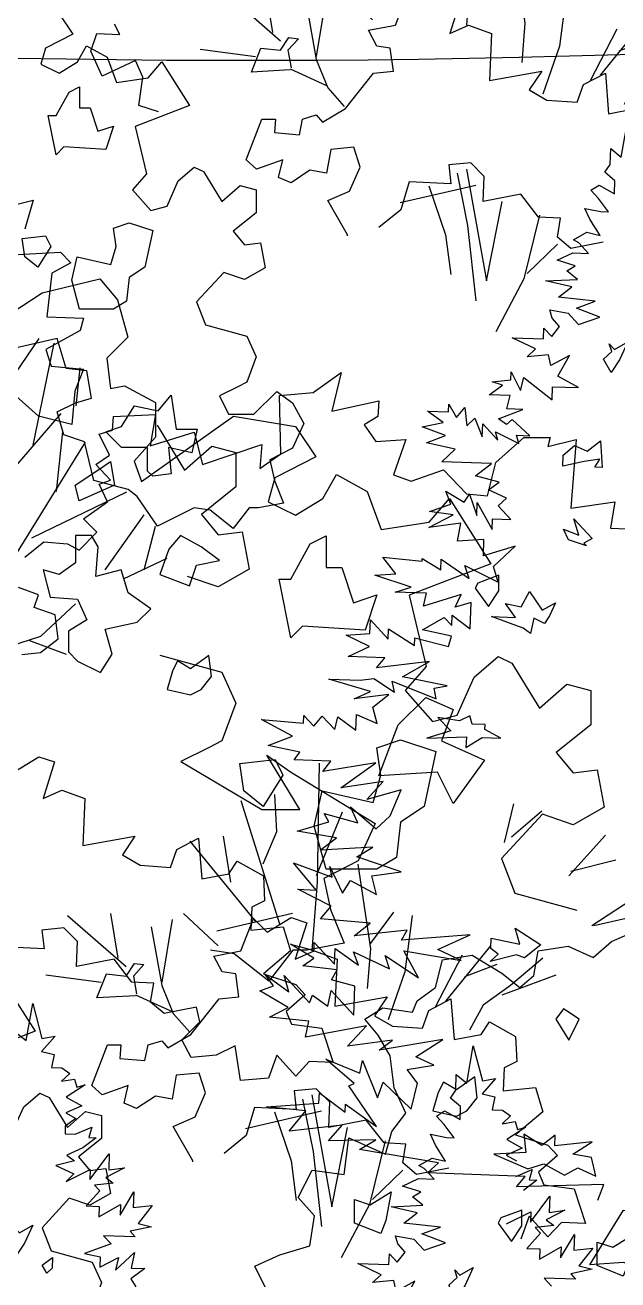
# Model space of a CAD drawing. Header units: inches. Extents: x 11.9 to 85.3, y 21.1 to 37.4.
# Drawn here: x 64.482 to 64.75, y 22.232 to 22.801 of the extents above; entities that cross this region are included whole.
import ezdxf

# ---------------------------------------------------------------- set-up
doc = ezdxf.new("R2010")
doc.units = ezdxf.units.IN
doc.header["$MEASUREMENT"] = 0
doc.layers.add('CAY', color=94, linetype='Continuous')
doc.layers.add('CAY-3', color=61, linetype='Continuous')

# ---------------------------------------------------------------- blocks, each defined once
blk = doc.blocks.new('A$C76451831')
at = {"layer": 'CAY'}
for p, q in [((1479.9, 1929.8), (1538.3, 1944)), ((1538.3, 1944), (1555.9, 1922.7)), ((1448.6, 1909.2), (1479.9, 1929.8)), ((1555.9, 1922.7), (1566.6, 1885)), ((1566.6, 1885), (1545.3, 1863.8)), ((1545.3, 1863.8), (1548.9, 1833.1)), ((1548.9, 1833.1), (1563, 1836)), ((1563, 1836), (1594.3, 1818.9)), ((1594.3, 1818.9), (1594.3, 1784.1)), ((1580.1, 1739.3), (1673.3, 1805.4)), ((1673.3, 1805.4), (1735.8, 1794.7)), ((1735.8, 1794.7), (1756.4, 1764.1)), ((1594.3, 1784.1), (1573, 1759.9)), ((1756.4, 1764.1), (1715.1, 1742.8)), ((1573, 1759.9), (1580.1, 1739.3)), ((1715.1, 1742.8), (1708.1, 1718.6)), ((1763.5, 1722.2), (1777.1, 1746.4)), ((1777.1, 1746.4), (1808.3, 1729.3)), ((1808.3, 1729.3), (1822.5, 1690.9)), ((1708.1, 1718.6), (1735.8, 1705.1)), ((1735.8, 1705.1), (1763.5, 1722.2)), ((1870.8, 1698), (1891.4, 1722.2)), ((1891.4, 1722.2), (1933.3, 1656.1)), ((1822.5, 1690.9), (1870.8, 1698)), ((1933.3, 1656.1), (1850.8, 1624.3)), ((1850.8, 1624.3), (1867.9, 1552.3)), ((1916.2, 1541.7), (1940.4, 1562.3)), ((1940.4, 1562.3), (1954.5, 1555.8)), ((1867.9, 1552.3), (1846.6, 1528.1)), ((1954.5, 1555.8), (1982.2, 1510.4)), ((1899.1, 1503.3), (1916.2, 1541.7)), ((1982.2, 1510.4), (2010, 1534.6)), ((2010, 1534.6), (2034.1, 1528.1)), ((1846.6, 1528.1), (1874.3, 1496.9)), ((2034.1, 1528.1), (2034.1, 1493.3)), ((1874.3, 1496.9), (1899.1, 1503.3)), ((2034.1, 1493.3), (1999.3, 1465.6)), ((1999.3, 1465.6), (2016.4, 1445)), ((2016.4, 1445), (2040.6, 1447.9)), ((2040.6, 1447.9), (2047.7, 1410.1)), ((2047.7, 1410.1), (2016.4, 1392.5)), ((1985.2, 1403.1), (1943.9, 1358.2)), ((2016.4, 1392.5), (1985.2, 1403.1)), ((1943.9, 1358.2), (1957.5, 1323.4)), ((1957.5, 1323.4), (2020, 1306.3)), ((1732.8, 1302.8), (1656.2, 1285.1)), ((5192.6, 1187), (5205.3, 1219.7)), ((5205.3, 1219.7), (5219, 1206)), ((5219, 1206), (5243.2, 1220.8)), ((5243.2, 1220.8), (5259.1, 1215.5)), ((5259.1, 1215.5), (5247.5, 1178.6)), ((4852.9, 1198.3), (4866.7, 1177.9)), ((5165.2, 1181.8), (5192.6, 1187)), ((5173.6, 1165.9), (5165.2, 1181.8)), ((5247.5, 1178.6), (5266.4, 1187)), ((5266.4, 1187), (5289.7, 1178.6)), ((4866.7, 1177.9), (4839.1, 1163.7)), ((5289.7, 1178.6), (5287.5, 1131.1)), ((4839.1, 1163.7), (4834.4, 1147.6)), ((4871.4, 1149.9), (4880.4, 1166.1)), ((4880.4, 1166.1), (4901.2, 1154.7)), ((4901.2, 1154.7), (4910.7, 1129.1)), ((5187.3, 1163.8), (5173.6, 1165.9)), ((5190.5, 1140.6), (5187.3, 1163.8)), ((4834.4, 1147.6), (4852.9, 1138.5)), ((4852.9, 1138.5), (4871.4, 1149.9)), ((4942.9, 1133.8), (4956.7, 1149.9)), ((4956.7, 1149.9), (4984.6, 1105.9)), ((4910.7, 1129.1), (4942.9, 1133.8)), ((5142, 1102.7), (5170.5, 1138.5)), ((5170.5, 1138.5), (5190.5, 1140.6)), ((5287.5, 1131.1), (5340.3, 1140.6)), ((5340.3, 1140.6), (5327.6, 1121.6)), ((5382.5, 1126.9), (5404.6, 1138.5)), ((5404.6, 1138.5), (5407.8, 1097.4)), ((5327.6, 1121.6), (5345.5, 1111.1)), ((5376.1, 1109), (5382.5, 1126.9)), ((4984.6, 1105.9), (4929.6, 1084.7)), ((5345.5, 1111.1), (5376.1, 1109)), ((5435.2, 1102.7), (5443.6, 1115.3)), ((5443.6, 1115.3), (5470, 1100.6)), ((5057.6, 1092.1), (5071.3, 1092.1)), ((5071.3, 1092.1), (5070.3, 1078.4)), ((5095.6, 1076.3), (5098.8, 1092.1)), ((5098.8, 1092.1), (5112.5, 1096.3)), ((5112.5, 1096.3), (5118.8, 1089)), ((5118.8, 1089), (5142, 1102.7)), ((5407.8, 1097.4), (5435.2, 1102.7)), ((5420.6, 1053.6), (5427.3, 1091)), ((5427.3, 1091), (5436.5, 1055.8)), ((5470, 1100.6), (5471.1, 1075.2)), ((4929.6, 1084.7), (4941, 1036.7)), ((5070.3, 1078.4), (5095.6, 1076.3)), ((5458.4, 1068.9), (5457.3, 1045.7)), ((5471.1, 1075.2), (5458.4, 1068.9)), ((5409.5, 1046.3), (5410, 1062.2)), ((5410, 1062.2), (5420.6, 1053.6)), ((5449.8, 1058.1), (5436.1, 1042.7)), ((5436.5, 1055.8), (5449.8, 1058.1)), ((4973.2, 1029.6), (4989.3, 1043.4)), ((4989.3, 1043.4), (4998.7, 1039.1)), ((5268.6, 1047.8), (5246.4, 1045.7)), ((5246.4, 1045.7), (5248.5, 1026.7)), ((5282.3, 1034.1), (5268.6, 1047.8)), ((5404.2, 1038.3), (5409.5, 1046.3)), ((5436.1, 1042.7), (5449.1, 1039.5)), ((5457.3, 1045.7), (5490, 1048.9)), ((5490, 1048.9), (5497.4, 1024.6)), ((4941, 1036.7), (4926.8, 1020.6)), ((4961.8, 1004.1), (4973.2, 1029.6)), ((4998.7, 1039.1), (5017.2, 1008.8)), ((5206.3, 1028.8), (5197.9, 1000.4)), ((5248.5, 1026.7), (5206.3, 1028.8)), ((5281.2, 1008.8), (5282.3, 1034.1)), ((5414.3, 1029.8), (5404.2, 1038.3)), ((5413.9, 1016.7), (5414.3, 1029.8)), ((5449.1, 1039.5), (5446.4, 1026.4)), ((4926.8, 1020.6), (4945.3, 999.7)), ((5017.2, 1008.8), (5035.7, 1024.9)), ((5035.7, 1024.9), (5051.8, 1020.6)), ((5051.8, 1020.6), (5051.8, 997.4)), ((5273.8, 1025), (5197.2, 1007.3)), ((5319.2, 1016.2), (5281.2, 1008.8)), ((5337.1, 993), (5319.2, 1016.2)), ((5390, 1020.2), (5398.3, 1025.4)), ((5397.8, 1011.8), (5390, 1020.2)), ((5398.3, 1025.4), (5413.9, 1016.7)), ((5446.4, 1026.4), (5456.8, 1026.1)), ((5464.8, 1020.4), (5456.3, 1012.5)), ((5456.3, 1012.5), (5469.5, 1014.7)), ((5456.8, 1026.1), (5464.8, 1020.4)), ((5469.5, 1014.7), (5472, 1006.5)), ((5497.4, 1024.6), (5470, 1001.4)), ((4945.3, 999.7), (4961.8, 1004.1)), ((5389, 990.8), (5383.9, 1001.9)), ((5383.9, 1001.9), (5400.1, 998.6)), ((5407.8, 998.3), (5397.8, 1011.8)), ((5480.2, 1008.9), (5461.2, 996.5)), ((5472, 1006.5), (5480.2, 1008.9)), ((5051.8, 997.4), (5028.6, 978.9)), ((5197.9, 1000.4), (5175.7, 982.4)), ((5359.3, 991.9), (5337.1, 993)), ((5356.1, 972.9), (5359.3, 991.9)), ((5399.3, 974.6), (5389, 990.8)), ((5400.1, 998.6), (5407.8, 998.3)), ((5461.2, 996.5), (5476.8, 987.8)), ((5470, 1001.4), (5502.7, 990.9)), ((5502.7, 990.9), (5512.2, 980.3)), ((5028.6, 978.9), (5040, 965.1)), ((5372.4, 970.1), (5385.8, 977.8)), ((5385.8, 977.8), (5399.3, 974.6)), ((5476.8, 987.8), (5460.6, 980.6)), ((5460.6, 980.6), (5470.9, 974.8)), ((5512.2, 980.3), (5493.2, 963.4)), ((5040, 965.1), (5056.1, 967.1)), ((5056.1, 967.1), (5060.8, 941.9)), ((5369.8, 961.3), (5356.1, 972.9)), ((5402.5, 967.7), (5369.8, 961.3)), ((5377.7, 967.2), (5372.4, 970.1)), ((5387.7, 956.4), (5377.7, 967.2)), ((5470.3, 959), (5486.9, 966.1)), ((5486.9, 966.1), (5483.8, 955.8)), ((5355.8, 949.4), (5371.9, 957)), ((5371.9, 957), (5387.7, 956.4)), ((5491.5, 955.5), (5478, 945.1)), ((5483.8, 955.8), (5491.5, 955.5)), ((5493.2, 963.4), (5498.5, 950.8)), ((5060.8, 941.9), (5040, 930.1)), ((5374.2, 943.7), (5355.8, 949.4)), ((5365.8, 938.6), (5374.2, 943.7)), ((5376.4, 930.1), (5365.8, 938.6)), ((5485, 913.1), (5504.5, 939.2)), ((5498.5, 950.8), (5529.1, 946.6)), ((5504.5, 939.2), (5503.9, 922.9)), ((5529.1, 946.6), (5540.7, 911.8)), ((5019.2, 937.2), (4991.7, 907.3)), ((5040, 930.1), (5019.2, 937.2)), ((5344.2, 928.5), (5376.4, 930.1)), ((5370.7, 922.5), (5344.2, 928.5)), ((5357.2, 912.1), (5370.7, 922.5)), ((5460.9, 911.2), (5485.4, 923.5)), ((5483.7, 919.1), (5475.3, 895.9)), ((5502.7, 898.1), (5483.7, 919.1)), ((5485.4, 923.5), (5485, 913.1)), ((5519.9, 925), (5501, 915.3)), ((5501, 915.3), (5508.5, 909.6)), ((5516.4, 912.8), (5502.7, 898.1)), ((5503.9, 922.9), (5519.9, 925)), ((5540.7, 911.8), (5516.4, 912.8)), ((4991.7, 907.3), (5000.7, 884.1)), ((5394.2, 908.1), (5357.2, 912.1)), ((5375.4, 901.1), (5394.2, 908.1)), ((5399.1, 892.1), (5375.4, 901.1)), ((5495.1, 901.9), (5481.4, 886.5)), ((5508.5, 909.6), (5489.8, 907.5)), ((5489.8, 907.5), (5495.1, 901.9)), ((5515.5, 877.1), (5529.5, 900.7)), ((5529.5, 900.7), (5528.9, 884.8)), ((5351, 891), (5348.6, 899.3)), ((5348.6, 899.3), (5367.1, 895.9)), ((5358.4, 882.6), (5351, 891)), ((5367.1, 895.9), (5377.5, 884.7)), ((5377.5, 884.7), (5399.1, 892.1)), ((5494.1, 875.6), (5515.9, 888)), ((5515.9, 888), (5515.5, 877.1)), ((5000.7, 884.1), (5042.4, 872.7)), ((5342.1, 870.1), (5342.5, 880.9)), ((5342.5, 880.9), (5350.4, 872.5)), ((5350.4, 872.5), (5358.4, 882.6)), ((5481.4, 886.5), (5494.5, 886)), ((5494.5, 886), (5494.1, 875.6)), ((5528.9, 884.8), (5548, 886.9)), ((5548, 886.9), (5533.8, 868.8)), ((4781, 794.5), (4832.5, 870.4)), ((4850.9, 870.4), (4799.8, 858.6)), ((4826.2, 761), (4847.8, 865.6)), ((4860, 840.1), (4850.9, 870.4)), ((5042.4, 872.7), (5051.8, 851.9)), ((5310.5, 871.2), (5342.1, 870.1)), ((5334.1, 859.9), (5310.5, 871.2)), ((5547.3, 865.6), (5525.8, 860.9)), ((5533.8, 868.8), (5547.3, 865.6)), ((5051.8, 851.9), (5042.4, 826.3)), ((5325.6, 852), (5334.1, 859.9)), ((5347, 854), (5325.6, 852)), ((5349.4, 843.1), (5347, 854)), ((5368.3, 853.3), (5349.4, 843.1)), ((5356.7, 832.4), (5368.3, 853.3)), ((5498.9, 856.4), (5506.3, 848.5)), ((5530.6, 855.3), (5498.9, 856.4)), ((5525.8, 860.9), (5530.6, 855.3)), ((4880.8, 837.7), (4860, 840.1)), ((4870.1, 802.5), (4874.1, 840.9)), ((4885.5, 810.2), (4880.8, 837.7)), ((5309, 828.6), (5309.3, 836.7)), ((5309.3, 836.7), (5319, 817.8)), ((5042.4, 826.3), (5033.3, 821.6)), ((5290.3, 826.5), (5309, 828.6)), ((5300.6, 823.4), (5290.3, 826.5)), ((5319, 817.8), (5322.2, 830.9)), ((5322.2, 830.9), (5350.9, 808.5)), ((5377.6, 820.8), (5356.7, 832.4)), ((5033.3, 821.6), (5014.8, 812.5)), ((5014.8, 812.5), (5023.9, 794.1)), ((5049.4, 794.1), (5072.6, 816.9)), ((5072.6, 816.9), (5088.7, 805.5)), ((5287.1, 813.5), (5300.6, 823.4)), ((5308.4, 812.7), (5287.1, 813.5)), ((5305.2, 799.3), (5308.4, 812.7)), ((5350.9, 808.5), (5351.3, 821.7)), ((5351.3, 821.7), (5377.6, 820.8)), ((4850.9, 796.4), (4869.4, 805.5)), ((4869.4, 805.5), (4885.5, 810.2)), ((5088.7, 805.5), (5100.1, 784.6)), ((5246.2, 796.3), (5246.5, 804)), ((5246.5, 804), (5254.2, 790.6)), ((5254.2, 790.6), (5262.7, 800.7)), ((5262.7, 800.7), (5264.7, 782.1)), ((5296.7, 789.1), (5321.1, 798.7)), ((5321.1, 798.7), (5305.2, 799.3)), ((4794.3, 724.1), (4854.9, 794.5)), ((4857.6, 773.2), (4850.9, 796.4)), ((5023.9, 794.1), (5049.4, 794.1)), ((5240.9, 785.6), (5224.9, 797.1)), ((5224.9, 797.1), (5246.2, 796.3)), ((5264.7, 782.1), (5272.7, 790)), ((5272.7, 790), (5280.2, 771.1)), ((5304.7, 783.4), (5296.7, 789.1)), ((5310.3, 788.7), (5304.7, 783.4)), ((5328.3, 772.2), (5310.3, 788.7)), ((4850.1, 715.8), (4856.4, 776.4)), ((4951.7, 782.9), (4979.4, 737.5)), ((5100.1, 784.6), (5088.7, 759.5)), ((5219.4, 781), (5240.9, 785.6)), ((5243.1, 772.4), (5219.4, 781)), ((5280.2, 771.1), (5280.7, 784.3)), ((5280.7, 784.3), (5296, 767.8)), ((5296, 767.8), (5293.5, 776.1)), ((5293.5, 776.1), (5317.1, 764.4)), ((4778.7, 602.9), (4879.6, 765.8)), ((4878.5, 766.1), (4857.6, 773.2)), ((4887.9, 726.8), (4878.5, 766.1)), ((4979.4, 737.5), (5007.1, 761.7)), ((5007.1, 761.7), (5031.3, 755.2)), ((5223.8, 764.9), (5243.1, 772.4)), ((5253, 758.5), (5223.8, 764.9)), ((5314.7, 772.6), (5328.3, 772.2)), ((5317.1, 764.4), (5314.7, 772.6)), ((5031.3, 755.2), (5031.3, 720.4)), ((5088.7, 759.5), (5065.6, 747.7)), ((5239.5, 745.8), (5253, 758.5)), ((5065.6, 747.7), (5070.3, 726.8)), ((5289.7, 744), (5239.5, 745.8)), ((5273.4, 731.5), (5289.7, 744)), ((4922.5, 717.8), (4887.9, 726.8)), ((5070.3, 726.8), (5079.3, 704)), ((5297.2, 725.2), (5273.4, 731.5)), ((5286.5, 717.4), (5297.2, 725.2)), ((4825.4, 669), (4921.3, 715.4)), ((4931.5, 710.7), (4922.5, 717.8)), ((4952.3, 680.8), (4931.5, 710.7)), ((5031.3, 720.4), (4996.5, 692.7)), ((5248.4, 702.9), (5243.4, 716.2)), ((5243.4, 716.2), (5262.1, 705.1)), ((5262.1, 705.1), (5267.3, 713.1)), ((5267.3, 713.1), (5274.7, 691.5)), ((5304.8, 709.1), (5286.5, 717.4)), ((4989.3, 699.3), (4952.3, 680.8)), ((5005.4, 696.9), (4989.3, 699.3)), ((5044.7, 699.3), (5028.6, 678.5)), ((5054.2, 699.3), (5044.7, 699.3)), ((5079.3, 704), (5054.2, 699.3)), ((5226.8, 695.5), (5248.4, 702.9)), ((5274.7, 691.5), (5275.2, 704.7)), ((5275.2, 704.7), (5290.1, 677.4)), ((5296.4, 701.2), (5304.8, 709.1)), ((5309, 687.6), (5296.4, 701.2)), ((4899.3, 636.8), (4938.6, 692.2)), ((4996.5, 692.7), (5013.6, 672)), ((5028.6, 678.5), (5005.4, 696.9)), ((5226.3, 679.6), (5250.7, 692.4)), ((5250.7, 692.4), (5226.8, 695.5)), ((5290.1, 677.4), (5290.5, 688.3)), ((5290.5, 688.3), (5309, 687.6)), ((4938.6, 636.8), (4950, 680.8)), ((5013.6, 672), (5037.8, 675)), ((5037.8, 675), (5044.9, 637.2)), ((5258.6, 683.9), (5226.3, 679.6)), ((5255.2, 665.5), (5258.6, 683.9)), ((5282, 667.2), (5255.2, 665.5)), ((5281.5, 650.9), (5282, 667.2)), ((5313.5, 660.7), (5281.5, 650.9)), ((5291.5, 640.2), (5313.5, 660.7)), ((4917.8, 627.7), (4961.8, 648.6)), ((5179.9, 649.5), (5219.6, 645.4)), ((5192.9, 632.7), (5179.9, 649.5)), ((5219.6, 645.4), (5219.7, 648.1)), ((5219.7, 648.1), (5238.4, 636.6)), ((5238.4, 636.6), (5238.7, 647.4)), ((5238.7, 647.4), (5267.1, 627.9)), ((5044.9, 637.2), (5013.6, 619.5)), ((5262.5, 641.2), (5296.4, 624.1)), ((5267.1, 627.9), (5262.5, 641.2)), ((5296.4, 624.1), (5291.5, 640.2)), ((5013.6, 619.5), (4982.4, 630.1)), ((5171.6, 631.2), (5192.9, 632.7)), ((5208.3, 619), (5171.6, 631.2)), ((5192.3, 614.2), (5208.3, 619)), ((5224, 613.1), (5192.3, 614.2)), ((5220.8, 600), (5224, 613.1)), ((5258.8, 611.8), (5220.8, 600)), ((5252.9, 598.9), (5258.8, 611.8)), ((4834.4, 569.5), (4869.4, 602.2)), ((5268.9, 603.8), (5252.9, 598.9)), ((5268, 577.1), (5268.9, 603.8)), ((5166.8, 572.4), (5167.3, 586)), ((5167.3, 586), (5185.2, 566.8)), ((5219.9, 576), (5241.7, 588.4)), ((5241.7, 588.4), (5249.5, 580.4)), ((5249.5, 580.4), (5249.9, 590.8)), ((5249.9, 590.8), (5268, 577.1)), ((5142.7, 570.6), (5166.8, 572.4)), ((5166.3, 559.3), (5142.7, 570.6)), ((5185.2, 566.8), (5185.5, 577.2)), ((5185.5, 577.2), (5211.7, 560.4)), ((5249.2, 569.6), (5219.9, 576)), ((4789.6, 555.4), (4834.4, 569.5)), ((4823, 565.2), (4860, 551.4)), ((5144.7, 549.2), (5166.3, 559.3)), ((5211.7, 560.4), (5212, 568.1)), ((5212, 568.1), (5246.1, 559.2)), ((5246.1, 559.2), (5249.2, 569.6)), ((5181.8, 547.9), (5144.7, 549.2)), ((5173.3, 537.8), (5181.8, 547.9)), ((5227, 544), (5173.3, 537.8)), ((5199.7, 528.7), (5227, 544)), ((5125.3, 526.3), (5157, 525.2)), ((5167.5, 513.9), (5125.3, 526.3)), ((5157, 525.2), (5170.6, 527)), ((5170.6, 527), (5191.5, 513.1)), ((5189.1, 524.1), (5233.8, 506.2)), ((5191.5, 513.1), (5189.1, 524.1)), ((5244.7, 519.4), (5199.7, 528.7)), ((5150.9, 506.4), (5167.5, 513.9)), ((5185.9, 510.6), (5150.9, 506.4)), ((5169.6, 498), (5185.9, 510.6)), ((5231.5, 517.1), (5244.7, 519.4)), ((5233.8, 506.2), (5231.5, 517.1)), ((5174, 481.5), (5169.6, 498)), ((5057.3, 485.6), (5099.7, 481.8)), ((5088.4, 468.6), (5057.3, 485.6)), ((5099.7, 481.8), (5100, 489.5)), ((5100, 489.5), (5110.1, 478.8)), ((5110.1, 478.8), (5118.6, 488.9)), ((5118.6, 488.9), (5131.2, 475.3)), ((5131.2, 475.3), (5134.4, 488.3)), ((5134.4, 488.3), (5152.5, 474.6)), ((5152.5, 474.6), (5153.1, 490.4)), ((5153.1, 490.4), (5174, 481.5)), ((5064.1, 459.1), (5088.4, 468.6)), ((5096, 452.5), (5064.1, 459.1)), ((5062.5, 449.6), (5086.7, 432.5)), ((5090.3, 444.6), (5096, 452.5)), ((5127.4, 443.3), (5090.3, 444.6)), ((5119.3, 433.1), (5127.4, 443.3)), ((5172.7, 441.7), (5119.3, 433.1)), ((5137.3, 416.6), (5172.7, 441.7)), ((5180.2, 422.8), (5137.3, 416.6)), ((5163.7, 404.8), (5180.2, 422.8)), ((5198.4, 414.5), (5163.7, 404.8)), ((5187.1, 388.1), (5198.4, 414.5)), ((5154.7, 381.1), (5147.1, 397.2)), ((5147.1, 397.2), (5173, 375)), ((5093.2, 372.8), (5125.3, 382.1)), ((5120.6, 390.5), (5154.7, 381.1)), ((5125.3, 382.1), (5120.6, 390.5)), ((5173, 375), (5187.1, 388.1)), ((5132.9, 366), (5093.2, 372.8)), ((5171.9, 380.3), (5154.8, 342.6)), ((5116.6, 353.4), (5132.9, 366)), ((5169.7, 356.6), (5116.6, 353.4)), ((5153.5, 346.7), (5169.7, 356.6)), ((5154.8, 342.6), (5120.1, 324.9)), ((5198.3, 331.5), (5153.5, 346.7)), ((5112.4, 313.2), (5089.4, 340.8)), ((5089.4, 340.8), (5128.7, 326.2)), ((5126.4, 336.8), (5139.1, 310)), ((5128.7, 326.2), (5126.4, 336.8)), ((5168.7, 327.6), (5198.3, 331.5)), ((5120.1, 324.9), (5127.1, 293.6)), ((5139.1, 310), (5147.2, 322.9)), ((5147.2, 322.9), (5173.5, 308.8)), ((5173.5, 308.8), (5168.7, 327.6)), ((5093.9, 313.9), (5112.4, 313.2)), ((5127.7, 296.8), (5093.9, 313.9)), ((5116.8, 284), (5127.7, 296.8)), ((5127.1, 293.6), (5140.7, 259.4)), ((5167, 279.6), (5116.8, 284)), ((5150.7, 267), (5167, 279.6)), ((5204.4, 272.8), (5150.7, 267)), ((5198.6, 262.6), (5204.4, 272.8)), ((5268.1, 267.9), (5198.6, 262.6)), ((5235.4, 253.2), (5268.1, 267.9)), ((5110, 244.4), (5086.5, 258.4)), ((5086.5, 258.4), (5110.3, 252.1)), ((5140.7, 259.4), (5103, 252.3)), ((5110.3, 252.1), (5110.6, 260.2)), ((5110.6, 260.2), (5131.1, 238.2)), ((5131.1, 238.2), (5131.7, 254.1)), ((5131.7, 254.1), (5155.1, 237.4)), ((5029.8, 248.8), (5005.7, 252.3)), ((5064.6, 221), (5029.8, 248.8)), ((5088.8, 252.3), (5064.6, 221)), ((5103, 252.3), (5088.8, 252.3)), ((5098.9, 236.6), (5110, 244.4)), ((5155.1, 237.4), (5150.1, 250.7)), ((5150.1, 250.7), (5186.7, 233.6)), ((5186.7, 233.6), (5182.2, 246.9)), ((5182.2, 246.9), (5215.8, 224.4)), ((5200.9, 251.6), (5259, 241.9)), ((5215.8, 224.4), (5200.9, 251.6)), ((5259, 241.9), (5235.4, 253.2)), ((5133.6, 232.7), (5098.9, 236.6)), ((5127.8, 222.5), (5133.6, 232.7)), ((5055.4, 211.4), (5069.2, 216.4)), ((5069.2, 216.4), (5061.4, 227.5)), ((5061.4, 227.5), (5084.8, 210.4)), ((5080, 226.9), (5105.7, 199.2)), ((5084.8, 210.4), (5080, 226.9)), ((5151.6, 216.2), (5127.8, 222.5)), ((5150.6, 186.8), (5151.6, 216.2)), ((5084.3, 194.5), (5055.4, 211.4)), ((5105.7, 199.2), (5108.7, 206.8)), ((5108.7, 206.8), (5124.2, 195.8)), ((5124.2, 195.8), (5127.5, 211.6)), ((5127.5, 211.6), (5150.6, 186.8)), ((5065.3, 184.8), (5084.3, 194.5)), ((5105.1, 180.6), (5065.3, 184.8)), ((5101.8, 164.4), (5105.1, 180.6)), ((5163.4, 175.9), (5101.8, 164.4)), ((5144.1, 155.3), (5163.4, 175.9)), ((5189.6, 161.4), (5144.1, 155.3)), ((5240.4, 162.3), (5176.1, 151.4)), ((5176.1, 151.4), (5189.6, 161.4)), ((5213, 144.7), (5240.4, 162.3)), ((5150.9, 117.8), (5122.3, 142.4)), ((5122.3, 142.4), (5156.7, 128.1)), ((5156.7, 128.1), (5159.4, 141.1)), ((5159.4, 141.1), (5174.4, 103.4)), ((5231.3, 136.3), (5213, 144.7)), ((5204.4, 131.8), (5231.3, 136.3)), ((5214.8, 117.9), (5204.4, 131.8)), ((5145.4, 115.3), (5150.9, 117.8)), ((5173.4, 74.4), (5145.4, 115.3)), ((5174.4, 103.4), (5180, 119.1)), ((5180, 119.1), (5208.5, 91.8)), ((5208.5, 91.8), (5214.8, 117.9)), ((5115.3, 97.8), (5115.7, 108.2)), ((5115.7, 108.2), (5141.7, 88.7)), ((5062.2, 94.2), (5115.3, 97.8)), ((5101.9, 90.1), (5062.2, 94.2)), ((5085.3, 69.4), (5101.9, 90.1)), ((5141.7, 88.7), (5142, 96.8)), ((5142, 96.8), (5173.4, 74.4)), ((5138.6, 75.7), (5085.3, 69.4)), ((5124.9, 59.8), (5138.6, 75.7)), ((5172.9, 60.9), (5124.9, 59.8)), ((5156.3, 51), (5172.9, 60.9)), ((5236, 37.4), (5156.3, 51)), ((5224.8, 27.3), (5236, 37.4)), ((5323.5, 23.9), (5224.8, 27.3)), ((5314.9, 13.3), (5323.5, 23.9)), ((5402.9, 15.7), (5314.9, 13.3)), ((5396.9, 0), (5402.9, 15.7))]:
    blk.add_line(p, q, dxfattribs=at)
for points in [[(4944.8, 1936.1), (4982.8, 1945.6), (4974.3, 1916.1)], [(4966.9, 1890.8), (5010.2, 1892.9), (5020.7, 1882.3), (5001.7, 1871.8), (4996.5, 1827.5), (5033.4, 1826.4), (5030.2, 1813.8), (4995.4, 1794.8), (5000.7, 1777.9), (5033.4, 1774.7), (5024.9, 1752.6), (5021.8, 1718.9), (4988, 1727.3), (4949, 1762.1)], [(4953.2, 1099.5), (4933.2, 1105.8), (4937.4, 1134.3), (4930, 1151.2), (4896.3, 1135.4), (4884.7, 1160.7), (4891, 1178.6), (4914.2, 1177.5), (4908.9, 1188.1)], [(4971.1, 1486.6), (4990.1, 1488.7), (5008, 1502.4), (5004.9, 1526.6), (4983.8, 1534), (4988, 1546.7), (4968, 1554.1)], [(4974.3, 1584.7), (4993.3, 1600.5), (5017.5, 1598.4), (5029.1, 1592), (5047.1, 1610), (5033.4, 1623.7), (5057.6, 1640.6), (5049.2, 1658.5), (5060.8, 1662.7), (5046, 1678.5), (5059.7, 1688), (5049.2, 1709.1), (5062.9, 1713.3), (5063.9, 1727), (5106.1, 1729.1), (5100.9, 1697.5), (5145.2, 1711.2), (5153.6, 1678.5), (5213.7, 1698.6), (5211.6, 1674.3), (5232.7, 1689.1), (5231.6, 1748.1), (5265.4, 1751.3), (5293.9, 1771.3), (5284.4, 1732.3), (5331.8, 1742.9), (5330.8, 1727), (5317.1, 1718.6), (5328.7, 1701.7), (5359.3, 1703.8), (5346.6, 1668), (5364.5, 1661.6), (5397.2, 1673.2), (5420.4, 1649), (5441.5, 1646.9), (5450, 1680.6), (5478.4, 1705.9), (5504.8, 1705.9), (5502.7, 1696.5), (5531.2, 1703.8), (5525.9, 1634.2), (5570.2, 1640.6), (5566, 1614.2), (5591.3, 1613.1)], [(5271.7, 1376.9), (5269.6, 1256.6), (5264.3, 1187)], [(5226.4, 1345.2), (5228.5, 1307.3), (5214.8, 1274.6)], [(5192.6, 1338.9), (5231.6, 1214.5)], [(5467.9, 1335.7), (5458.4, 1296.7)], [(5294.9, 1327.3), (5268.6, 1263)], [(5496.4, 1328.4), (5465.8, 1302)], [(1708.6, 918.7), (1694.9, 946.6), (1720, 958), (1750.3, 967.1), (1755, 997.4), (1738.5, 1015.9), (1752.7, 1043.4), (1784.9, 1039.1), (1789.6, 1076), (1826.6, 1059.5), (1833.2, 1082.7), (1847.4, 1101.2), (1835.6, 1126.7), (1831.3, 1159), (1819.5, 1179.8), (1805.7, 1196), (1824.2, 1207.4), (1854.1, 1203), (1858.8, 1214.4), (1877.3, 1228.2), (1884.3, 1256.1), (1914.2, 1260.8), (1944.1, 1242.4), (1962.6, 1228.2), (1976.7, 1240), (1981, 1265.2), (2011.3, 1269.9), (2036.5, 1258.5), (2054.9, 1274.6), (2075.8, 1283.7)], [(5140.9, 1297.8), (5207.4, 1216.6)], [(5174.7, 1303.1), (5182.1, 1256.6)], [(5560.7, 1304.1), (5523.8, 1263)], [(5310.7, 1274.6), (5323.4, 1189.1), (5320.2, 1149.1)], [(5571.3, 1278.8), (5525.9, 1267.2)], [(5595.5, 1244), (5547, 1212.3)], [(5017.5, 1222.9), (5076.6, 1171.2)], [(5060.8, 1225), (5068.2, 1179.7)], [(5123, 1218.7), (5112.5, 1155.4)], [(5134.6, 1225), (5169.4, 1192.3)], [(5346.6, 1226.1), (5322.3, 1193.4)], [(5365.6, 1222.9), (5358.2, 1165.9), (5341.3, 1117.4)], [(5614.5, 1227.1), (5549.1, 1212.3)], [(1453.1, 1182.9), (1463.7, 1174.4), (1470.5, 1211.8), (1479.7, 1176.6), (1492.9, 1178.8), (1479.2, 1163.4), (1492.2, 1160.3), (1489.5, 1147.2), (1499.9, 1146.8), (1507.9, 1141.1), (1499.4, 1133.3), (1512.7, 1135.5), (1515.1, 1127.3), (1523.3, 1129.7), (1504.3, 1117.2), (1519.9, 1108.5), (1503.8, 1101.4), (1514, 1095.6), (1503.3, 1087.8), (1503, 1080.1), (1513.4, 1079.7), (1530, 1086.9), (1526.9, 1076.5), (1534.6, 1076.3), (1521.1, 1065.9), (1505, 1058.7), (1512.5, 1053), (1493.8, 1048.2), (1512, 1039.9), (1504.1, 1032), (1528.5, 1044.3), (1528.1, 1033.9), (1547.6, 1060), (1547.1, 1043.7), (1563, 1045.8), (1544.1, 1036.1), (1551.6, 1030.3), (1532.9, 1028.3), (1538.2, 1022.7), (1524.5, 1007.3), (1537.6, 1006.8), (1537.3, 996.4), (1559, 1008.8), (1558.6, 997.9), (1572.6, 1021.5), (1572, 1005.6), (1591.1, 1007.7), (1576.9, 989.6), (1590.4, 986.4), (1568.9, 981.7), (1573.7, 976.1), (1542, 977.2), (1549.5, 969.2), (1522.8, 959.3), (1538.6, 956), (1538.2, 945.6), (1557.1, 955.4), (1554, 942.3), (1573.2, 960.2), (1569.9, 944.5), (1583.5, 944), (1569.5, 933.6), (1574.7, 925.7)], [(5101.9, 1211.3), (5112.5, 1152.2), (5124.1, 1123.8), (5140.9, 1104.8)], [(5444.7, 1192.3), (5399.3, 1136.4)], [(5416.2, 1182.8), (5388.8, 1130.1)], [(5497.4, 1179.7), (5464.7, 1152.2), (5437.3, 1132.2), (5423.6, 1106.9)], [(5086.1, 1141.7), (5047.1, 1139.6), (5056.6, 1163.8), (5076.6, 1161.7), (5085, 1174.4), (5094.5, 1173.3), (5084, 1161.7), (5087.2, 1143.8)], [(5451, 1173.3), (5418.3, 1160.7)], [(4995.4, 1162.8), (5051.3, 1155.4)], [(5456.3, 1142.7), (5511.1, 1162.8)], [(5086.1, 1142.7), (5123, 1125.9)], [(5144.1, 974), (5144.1, 975), (5124.1, 1009.8), (5146.2, 1019.3), (5156.8, 1043.6), (5150.4, 1063.6), (5127.2, 1061.5), (5123, 1037.3), (5106.1, 1040.4), (5087.2, 1027.8), (5074.5, 1033.1), (5078.7, 1051), (5052.3, 1041.5), (5041.8, 1051), (5057.6, 1092.1)], [(5264.3, 1041.5), (5284.4, 928.6), (5300.2, 1008.8)], [(5254.8, 1037.3), (5265.4, 984.5), (5273.8, 908.6)], [(5226.4, 1024.6), (5243.2, 975), (5248.5, 935)], [(5338.2, 995.1), (5322.3, 930.7), (5293.9, 877)], [(5356.1, 965.6), (5325.5, 936)], [(1484.5, 939.3), (1479.8, 947.6), (1490.5, 955.4), (1490.1, 944.5), (1484.5, 939.3)]]:
    blk.add_lwpolyline(points, dxfattribs=at)
for points in [[(1537.1, 1751.5), (1548.9, 1759.4), (1552.9, 1735.6), (1517.3, 1719.8), (1513.3, 1735.6)], [(1750.8, 1676.2), (1766.7, 1684.2), (1766.7, 1652.5), (1782.5, 1652.5), (1794.4, 1616.8), (1818.1, 1624.8), (1806.3, 1589.1), (1742.9, 1593.1), (1731.1, 1581.2), (1719.2, 1640.6), (1731.1, 1640.6)], [(5431.9, 1558.7), (5429.3, 1553.4), (5442.5, 1535), (5453, 1550.8), (5453, 1566.7)], [(5162.8, 1464.3), (5160.2, 1485.4), (5141.7, 1472.2), (5128.5, 1480.1), (5123.3, 1469.6), (5118, 1451.1), (5141.7, 1445.8), (5152.3, 1451.1)], [(1754.8, 1391.1), (1762.7, 1426.7), (1814.2, 1414.8), (1822.1, 1442.6), (1818.1, 1470.3), (1841.9, 1478.2), (1877.5, 1466.3), (1865.7, 1410.9), (1841.9, 1395), (1837.9, 1359.4), (1818.1, 1347.5), (1766.7, 1347.5)], [(1683.5, 1426.7), (1679.6, 1454.5), (1715.2, 1458.4), (1723.1, 1442.6), (1703.3, 1410.9)], [(5351.5, 1415.3), (5379.2, 1443), (5406.9, 1431.1), (5395, 1399.4), (5438.6, 1379.6), (5406.9, 1336.1), (5391, 1367.8), (5331.7, 1363.8)], [(2022.5, 1195.9), (2006.6, 1206.4), (1998.7, 1195.9), (2011.9, 1174.8)], [(1919.5, 1116.7), (1916.9, 1137.8), (1898.4, 1124.6), (1885.2, 1132.5), (1880, 1122), (1874.7, 1103.5), (1898.4, 1098.2), (1909, 1103.5)], [(4862.9, 1119.3), (4873.5, 1124.6), (4873.5, 1103.5), (4884.1, 1103.5), (4892, 1079.7), (4907.8, 1085), (4899.9, 1061.2), (4857.7, 1063.9), (4849.7, 1055.9), (4841.8, 1095.6), (4849.7, 1095.6)], [(1795.5, 989.9), (1795.5, 1013.7), (1811.3, 1008.4), (1832.5, 1021.6), (1827.2, 992.6), (1821.9, 979.4)], [(1943.3, 995.2), (1940.7, 989.9), (1953.9, 971.5), (1964.4, 987.3), (1964.4, 1003.1)], [(2054.1, 982), (2067.3, 1003.1), (2091.1, 1000.5), (2093.7, 982), (2099, 968.8), (2106.9, 968.8), (2093.7, 942.4), (2067.3, 950.3), (2033, 947.7)], [(1445.7, 970.1), (1454.1, 978), (1451.7, 985.8), (1456.9, 980.2), (1470.4, 987.9), (1462, 969.6), (1453.4, 956.7)], [(4865.6, 929.2), (4870.9, 953), (4905.2, 945.1), (4910.4, 963.5), (4907.8, 982), (4923.6, 987.3), (4947.4, 979.4), (4939.5, 942.4), (4923.6, 931.9), (4921, 908.1), (4907.8, 900.2), (4873.5, 900.2)], [(4818.1, 953), (4815.4, 971.5), (4839.2, 974.1), (4844.5, 963.5), (4831.3, 942.4)], [(5552.4, 869.2), (5552.4, 892.9), (5568.2, 887.7), (5589.3, 900.9), (5584, 871.8), (5578.8, 858.6)], [(5402.6, 849.4), (5411, 857.2), (5408.6, 865), (5413.8, 859.4), (5427.2, 867.1), (5418.9, 848.8), (5410.3, 835.9)], [(4915.7, 781.4), (4928.9, 802.5), (4952.7, 797.2), (4965.9, 813), (4971.2, 778.7), (4992.3, 778.7), (4987, 755), (4963.2, 760.2), (4965.9, 733.8), (4947.4, 731.2), (4942.1, 736.5), (4942.1, 760.2), (4915.7, 760.2), (4899.9, 776.1)], [(5401.5, 740.1), (5393.8, 740.4), (5399.1, 748.4), (5383.1, 746.2), (5361.7, 741.5), (5362, 752.4), (5373.3, 762.4), (5386.2, 756.5), (5399.7, 766.9)], [(5385.6, 660.9), (5367.2, 667), (5362.2, 677.6), (5377.8, 671.6), (5372.9, 688.1), (5391.3, 668.4), (5383, 663.7)], [(4892.2, 660), (4885.5, 671.4), (4869.4, 671.4), (4869.4, 643.8), (4852.9, 632), (4836.8, 636.8), (4843.9, 609.2), (4871.4, 606.9), (4880.8, 586), (4862.3, 574.6), (4862.3, 553.8), (4871.4, 544.4), (4894.6, 533), (4906.4, 551.4), (4899.3, 576.6), (4931.5, 583.7), (4945.3, 597.4), (4922.5, 613.6), (4915.4, 636.8), (4889.8, 630.1)], [(4975.5, 671.4), (4963.7, 657.6), (4954.7, 632), (4984.6, 620.6), (4991.7, 641.5), (5014.8, 646.2), (4996.4, 660)], [(5321.5, 577.9), (5289.7, 589.5), (5313.7, 588.6), (5303.8, 602.6), (5319.5, 599.3), (5327.8, 614.9), (5340.7, 595.8), (5354.1, 603.5), (5348.2, 590.1), (5343, 582.6), (5332.3, 588), (5329, 572.2)], [(5270.1, 480.9), (5267.7, 489.1), (5257.1, 484.1), (5235.4, 487.5), (5248.5, 473.9), (5224.3, 466.6), (5264.2, 467.9), (5263.8, 457.1), (5280, 467.4), (5299.1, 466.7), (5283, 475.4), (5283.2, 480.4)], [(5288.9, 254), (5289.3, 264.4), (5318.1, 258.4), (5313.6, 274.5), (5339.3, 257.7), (5323, 244.7), (5315, 247.7), (5288.4, 240.9), (5296.4, 248.3)], [(5395.1, 24.1), (5390.7, 42.8), (5371.8, 46.2), (5391.3, 58.7), (5353.5, 54.6), (5353.9, 65.4), (5340.4, 55), (5322.2, 66.5), (5324.3, 47.9), (5292.1, 46.3), (5326.4, 31.5), (5342.5, 36.4), (5363.4, 25.2), (5376.8, 32.4)]]:
    blk.add_lwpolyline(points, close=True, dxfattribs=at)
at = {"layer": 'CAY-3'}
for p, q in [((4954.6, 550.5), (5017.1, 533.4)), ((5017.1, 533.4), (5031.3, 502.1)), ((5031.3, 502.1), (5017.1, 463.8)), ((5003.6, 456.7), (4975.9, 443.1)), ((5017.1, 463.8), (5003.6, 456.7)), ((5095.9, 394.5), (5062.5, 449.6)), ((4975.9, 443.1), (5057.6, 394.5)), ((5086.7, 432.5), (5171.9, 380.3)), ((5057.6, 394.5), (5095.9, 394.5))]:
    blk.add_line(p, q, dxfattribs=at)
blk.add_lwpolyline([(4808.1, 433.1), (4832.3, 447.8), (4848.2, 442.6), (4836.6, 405.7), (4855.5, 414.1), (4878.8, 405.7), (4876.6, 358.2), (4929.4, 367.7), (4916.7, 348.7), (4934.6, 338.2), (4965.2, 336), (4971.6, 354), (4993.7, 365.6), (4996.9, 324.4), (5024.3, 329.7), (5032.7, 342.4), (5059.1, 327.6), (5060.2, 302.3), (5047.5, 296), (5046.4, 272.8), (5079.1, 275.9), (5086.5, 251.7), (5059.1, 228.5), (5091.8, 217.9), (5101.3, 207.4), (5082.3, 190.5), (5087.6, 177.8), (5118.2, 173.6), (5129.8, 138.8), (5105.5, 139.9), (5091.8, 125.1), (5072.8, 146.2), (5064.4, 123), (5035.9, 120.9), (5030.6, 155.7), (5011.6, 146.2), (4986.3, 144.1), (4976.8, 162), (4994.8, 179.9), (4991.6, 194.7), (4958.9, 188.4), (4945.2, 200), (4948.4, 219), (4926.2, 220), (4908.3, 243.2), (4870.3, 235.8), (4871.4, 261.2), (4857.7, 274.9), (4835.5, 272.8), (4837.6, 253.8), (4795.4, 255.9)], dxfattribs=at)

msp = doc.modelspace()

# ---------------------------------------------------------------- linework, layer by layer
msp.add_lwpolyline([(61.45857, 23.79135, 0.283451), (67.06144, 23.39384), (67.06144, 24.37715)], format="xyb")

# ---------------------------------------------------------------- block references
at = {"layer": 'CAY', "xscale": 0.0004489089019145984, "yscale": 0.0004489089019145984, "zscale": 0.0004489089019145984}
for p in [(62.31846, 22.26819), (62.24839, 21.84829), (63.82489, 21.8133)]:
    msp.add_blockref('A$C76451831', p, dxfattribs=at)

doc.saveas('drawing.dxf')
